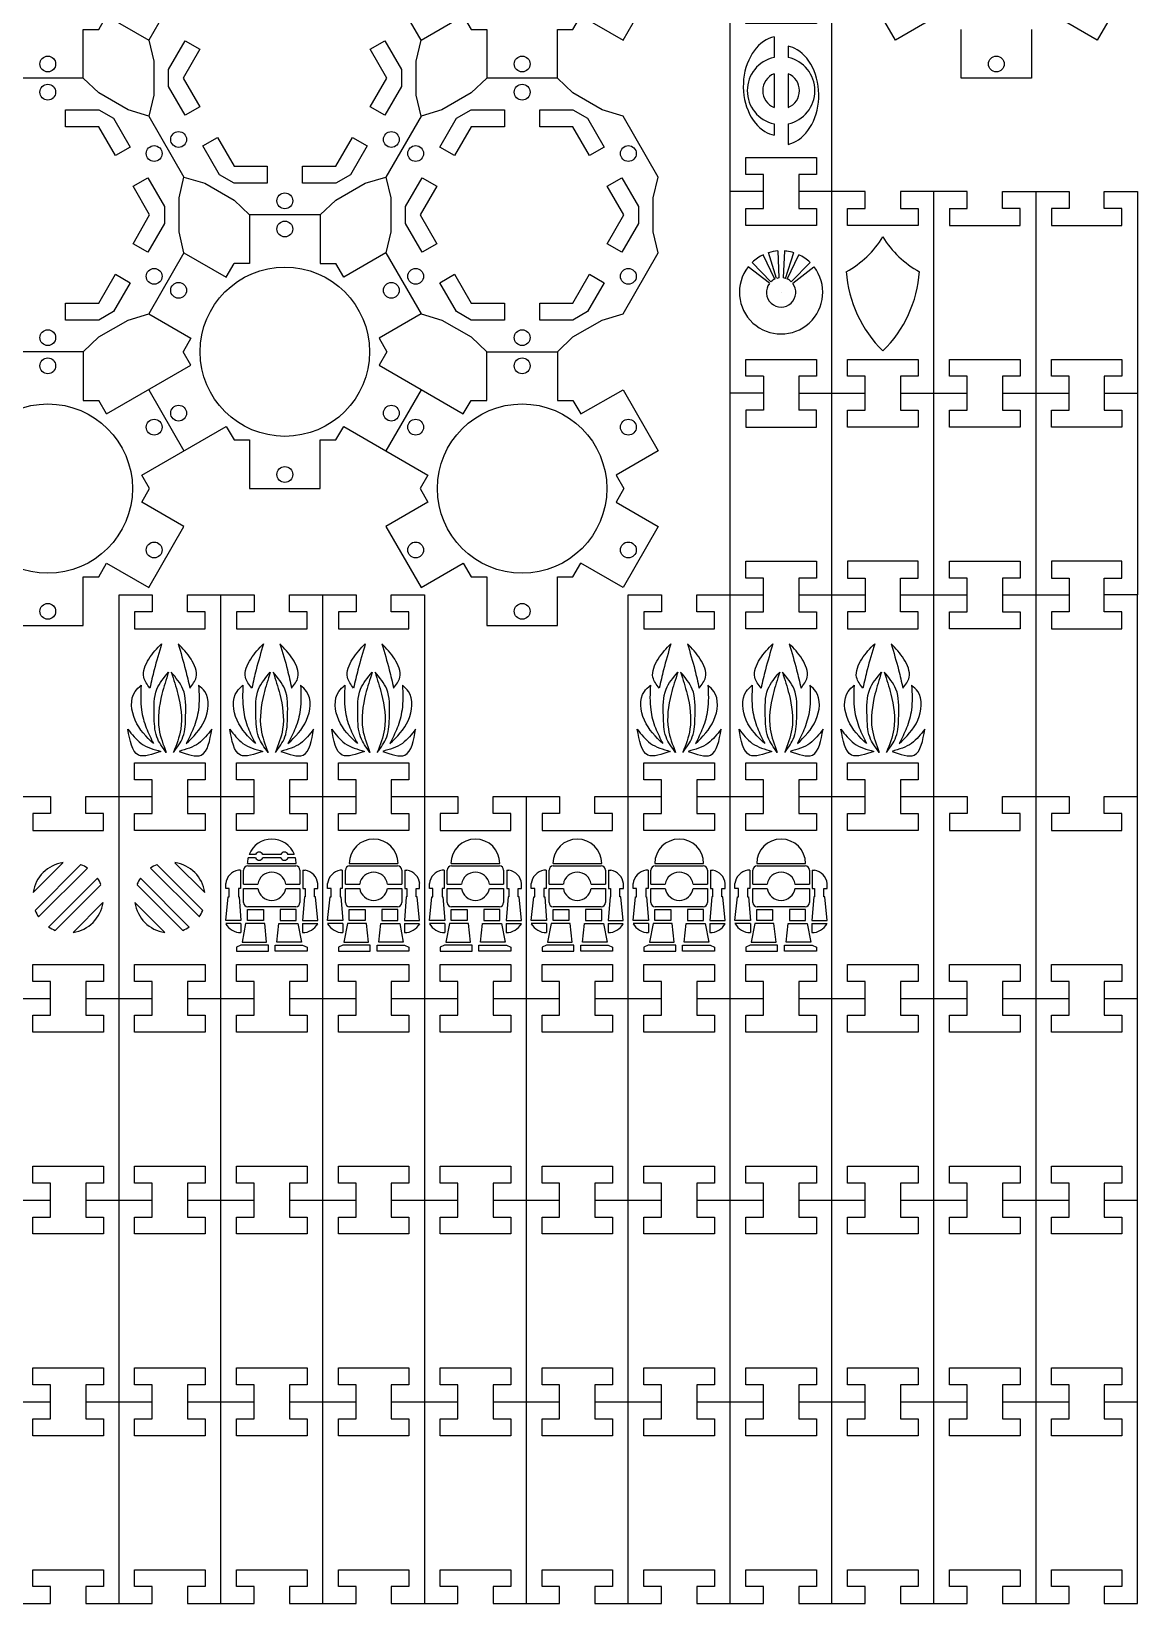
# Model space of a CAD drawing. Header units: inches. Extents: x 0.1 to 23.9, y 0.6 to 24.
# Drawn here: x 16.04 to 23.88, y 0.6 to 11.74 of the extents above; entities that cross this region are included whole.
import ezdxf

# ---------------------------------------------------------------- set-up
doc = ezdxf.new("R2010")
doc.units = ezdxf.units.IN
doc.header["$MEASUREMENT"] = 0

msp = doc.modelspace()

# ---------------------------------------------------------------- linework, layer by layer
for p, q in [((21.306, 11.705), (21.306, 11.559)), ((21.406, 11.64), (21.406, 11.559)), ((21.306, 11.444), (21.306, 11.204)), ((21.406, 11.444), (21.406, 11.204)), ((21.306, 11.089), (21.306, 11.008)), ((21.406, 11.089), (21.406, 10.943)), ((21.311, 9.988), (21.23, 10.161)), ((21.324, 9.993), (21.266, 10.176)), ((21.332, 10.188), (21.341, 9.997)), ((21.379, 10.188), (21.37, 9.997)), ((21.387, 9.993), (21.445, 10.176)), ((21.4, 9.988), (21.481, 10.161)), ((21.273, 9.958), (21.122, 10.075)), ((21.283, 9.969), (21.15, 10.106)), ((21.428, 9.969), (21.561, 10.106)), ((21.438, 9.958), (21.589, 10.075)), ((21.356, 9.894), (21.356, 9.894)), ((21.356, 9.894), (21.356, 9.894)), ((17.632, 5.91), (17.587, 5.91)), ((17.811, 5.91), (17.683, 5.91)), ((17.907, 5.91), (17.862, 5.91)), ((16.268, 5.851), (16.056, 5.639)), ((16.395, 5.837), (16.071, 5.513)), ((16.442, 5.812), (16.095, 5.466)), ((17.234, 5.466), (16.888, 5.812)), ((17.258, 5.513), (16.934, 5.837)), ((17.273, 5.639), (17.061, 5.851)), ((17.526, 5.799), (17.511, 5.799)), ((17.526, 5.799), (17.526, 5.668)), ((17.547, 5.699), (17.547, 5.799)), ((17.575, 5.845), (17.92, 5.845)), ((17.577, 5.829), (17.917, 5.829)), ((17.632, 5.885), (17.579, 5.885)), ((17.811, 5.885), (17.683, 5.885)), ((17.915, 5.885), (17.862, 5.885)), ((17.947, 5.799), (17.947, 5.699)), ((17.968, 5.799), (17.968, 5.668)), ((17.968, 5.799), (17.984, 5.799)), ((18.247, 5.799), (18.232, 5.799)), ((18.247, 5.799), (18.247, 5.668)), ((18.269, 5.699), (18.269, 5.799)), ((18.296, 5.845), (18.641, 5.845)), ((18.299, 5.829), (18.639, 5.829)), ((18.669, 5.799), (18.669, 5.699)), ((18.69, 5.799), (18.69, 5.668)), ((18.69, 5.799), (18.705, 5.799)), ((18.969, 5.799), (18.954, 5.799)), ((18.969, 5.799), (18.969, 5.668)), ((18.99, 5.699), (18.99, 5.799)), ((19.018, 5.845), (19.363, 5.845)), ((19.02, 5.829), (19.36, 5.829)), ((19.39, 5.799), (19.39, 5.699)), ((19.412, 5.799), (19.412, 5.668)), ((19.412, 5.799), (19.427, 5.799)), ((19.691, 5.799), (19.676, 5.799)), ((19.691, 5.799), (19.691, 5.668)), ((19.712, 5.699), (19.712, 5.799)), ((19.74, 5.845), (20.085, 5.845)), ((19.742, 5.829), (20.082, 5.829)), ((20.112, 5.799), (20.112, 5.699)), ((20.133, 5.799), (20.133, 5.668)), ((20.133, 5.799), (20.149, 5.799)), ((20.413, 5.799), (20.397, 5.799)), ((20.413, 5.799), (20.413, 5.668)), ((20.434, 5.699), (20.434, 5.799)), ((20.461, 5.845), (20.806, 5.845)), ((20.464, 5.829), (20.804, 5.829)), ((20.834, 5.799), (20.834, 5.699)), ((20.855, 5.799), (20.855, 5.668)), ((20.855, 5.799), (20.87, 5.799)), ((21.134, 5.799), (21.119, 5.799)), ((21.134, 5.799), (21.134, 5.668)), ((21.156, 5.699), (21.156, 5.799)), ((21.183, 5.845), (21.528, 5.845)), ((21.186, 5.829), (21.526, 5.829)), ((21.556, 5.799), (21.556, 5.699)), ((21.577, 5.799), (21.577, 5.668)), ((21.577, 5.799), (21.592, 5.799)), ((16.512, 5.742), (16.166, 5.395)), ((16.536, 5.695), (16.212, 5.371)), ((17.117, 5.371), (16.793, 5.695)), ((17.163, 5.395), (16.817, 5.742)), ((17.421, 5.668), (17.421, 5.703)), ((17.547, 5.699), (17.648, 5.699)), ((17.846, 5.699), (17.947, 5.699)), ((18.074, 5.668), (18.074, 5.703)), ((18.142, 5.668), (18.142, 5.703)), ((18.269, 5.699), (18.37, 5.699)), ((18.568, 5.699), (18.669, 5.699)), ((18.795, 5.668), (18.795, 5.703)), ((18.864, 5.668), (18.864, 5.703)), ((18.99, 5.699), (19.092, 5.699)), ((19.289, 5.699), (19.39, 5.699)), ((19.517, 5.668), (19.517, 5.703)), ((19.586, 5.668), (19.586, 5.703)), ((19.712, 5.699), (19.813, 5.699)), ((20.011, 5.699), (20.112, 5.699)), ((20.239, 5.668), (20.239, 5.703)), ((20.307, 5.668), (20.307, 5.703)), ((20.434, 5.699), (20.535, 5.699)), ((20.733, 5.699), (20.834, 5.699)), ((20.96, 5.668), (20.96, 5.703)), ((21.029, 5.668), (21.029, 5.703)), ((21.156, 5.699), (21.257, 5.699)), ((21.454, 5.699), (21.556, 5.699)), ((21.682, 5.668), (21.682, 5.703)), ((17.445, 5.669), (17.421, 5.668)), ((17.421, 5.44), (17.438, 5.61)), ((17.438, 5.61), (17.445, 5.61)), ((17.445, 5.61), (17.445, 5.669)), ((17.526, 5.668), (17.511, 5.668)), ((17.511, 5.668), (17.511, 5.61)), ((17.511, 5.61), (17.516, 5.61)), ((17.516, 5.61), (17.529, 5.44)), ((17.547, 5.669), (17.648, 5.669)), ((17.547, 5.569), (17.547, 5.669)), ((17.846, 5.669), (17.947, 5.669)), ((17.947, 5.669), (17.947, 5.569)), ((17.979, 5.61), (17.965, 5.44)), ((17.968, 5.668), (17.983, 5.668)), ((17.983, 5.61), (17.979, 5.61)), ((17.983, 5.668), (17.983, 5.61)), ((18.049, 5.61), (18.049, 5.669)), ((18.049, 5.669), (18.074, 5.668)), ((18.056, 5.61), (18.049, 5.61)), ((18.073, 5.44), (18.056, 5.61)), ((18.167, 5.669), (18.142, 5.668)), ((18.143, 5.44), (18.16, 5.61)), ((18.16, 5.61), (18.167, 5.61)), ((18.167, 5.61), (18.167, 5.669)), ((18.247, 5.668), (18.232, 5.668)), ((18.232, 5.668), (18.232, 5.61)), ((18.232, 5.61), (18.237, 5.61)), ((18.237, 5.61), (18.251, 5.44)), ((18.269, 5.669), (18.37, 5.669)), ((18.269, 5.569), (18.269, 5.669)), ((18.568, 5.669), (18.669, 5.669)), ((18.669, 5.669), (18.669, 5.569)), ((18.7, 5.61), (18.687, 5.44)), ((18.69, 5.668), (18.705, 5.668)), ((18.705, 5.61), (18.7, 5.61)), ((18.705, 5.668), (18.705, 5.61)), ((18.771, 5.61), (18.771, 5.669)), ((18.771, 5.669), (18.795, 5.668)), ((18.778, 5.61), (18.771, 5.61)), ((18.795, 5.44), (18.778, 5.61)), ((18.888, 5.669), (18.864, 5.668)), ((18.864, 5.44), (18.881, 5.61)), ((18.881, 5.61), (18.888, 5.61)), ((18.888, 5.61), (18.888, 5.669)), ((18.969, 5.668), (18.954, 5.668)), ((18.954, 5.668), (18.954, 5.61)), ((18.954, 5.61), (18.959, 5.61)), ((18.959, 5.61), (18.973, 5.44)), ((18.99, 5.669), (19.092, 5.669)), ((18.99, 5.569), (18.99, 5.669)), ((19.289, 5.669), (19.39, 5.669)), ((19.39, 5.669), (19.39, 5.569)), ((19.422, 5.61), (19.408, 5.44)), ((19.412, 5.668), (19.427, 5.668)), ((19.427, 5.61), (19.422, 5.61)), ((19.427, 5.668), (19.427, 5.61)), ((19.493, 5.61), (19.493, 5.669)), ((19.493, 5.669), (19.517, 5.668)), ((19.5, 5.61), (19.493, 5.61)), ((19.516, 5.44), (19.5, 5.61)), ((19.61, 5.669), (19.586, 5.668)), ((19.586, 5.44), (19.603, 5.61)), ((19.603, 5.61), (19.61, 5.61)), ((19.61, 5.61), (19.61, 5.669)), ((19.691, 5.668), (19.676, 5.668)), ((19.676, 5.668), (19.676, 5.61)), ((19.676, 5.61), (19.681, 5.61)), ((19.681, 5.61), (19.694, 5.44)), ((19.712, 5.669), (19.813, 5.669)), ((19.712, 5.569), (19.712, 5.669)), ((20.011, 5.669), (20.112, 5.669)), ((20.112, 5.669), (20.112, 5.569)), ((20.144, 5.61), (20.13, 5.44)), ((20.133, 5.668), (20.148, 5.668)), ((20.148, 5.61), (20.144, 5.61)), ((20.148, 5.668), (20.148, 5.61)), ((20.214, 5.61), (20.214, 5.669)), ((20.214, 5.669), (20.239, 5.668)), ((20.221, 5.61), (20.214, 5.61)), ((20.238, 5.44), (20.221, 5.61)), ((20.332, 5.669), (20.307, 5.668)), ((20.308, 5.44), (20.325, 5.61)), ((20.325, 5.61), (20.332, 5.61)), ((20.332, 5.61), (20.332, 5.669)), ((20.413, 5.668), (20.398, 5.668)), ((20.398, 5.668), (20.398, 5.61)), ((20.398, 5.61), (20.402, 5.61)), ((20.402, 5.61), (20.416, 5.44)), ((20.434, 5.669), (20.535, 5.669)), ((20.434, 5.569), (20.434, 5.669)), ((20.733, 5.669), (20.834, 5.669)), ((20.834, 5.669), (20.834, 5.569)), ((20.865, 5.61), (20.852, 5.44)), ((20.855, 5.668), (20.87, 5.668)), ((20.87, 5.61), (20.865, 5.61)), ((20.87, 5.668), (20.87, 5.61)), ((20.936, 5.61), (20.936, 5.669)), ((20.936, 5.669), (20.96, 5.668)), ((20.943, 5.61), (20.936, 5.61)), ((20.96, 5.44), (20.943, 5.61)), ((21.053, 5.669), (21.029, 5.668)), ((21.029, 5.44), (21.046, 5.61)), ((21.046, 5.61), (21.053, 5.61)), ((21.053, 5.61), (21.053, 5.669)), ((21.134, 5.668), (21.119, 5.668)), ((21.119, 5.668), (21.119, 5.61)), ((21.119, 5.61), (21.124, 5.61)), ((21.124, 5.61), (21.138, 5.44)), ((21.156, 5.669), (21.257, 5.669)), ((21.156, 5.569), (21.156, 5.669)), ((21.454, 5.669), (21.556, 5.669)), ((21.556, 5.669), (21.556, 5.569)), ((21.587, 5.61), (21.573, 5.44)), ((21.577, 5.668), (21.592, 5.668)), ((21.592, 5.61), (21.587, 5.61)), ((21.592, 5.668), (21.592, 5.61)), ((21.658, 5.61), (21.658, 5.669)), ((21.658, 5.669), (21.682, 5.668)), ((21.665, 5.61), (21.658, 5.61)), ((21.682, 5.44), (21.665, 5.61)), ((16.551, 5.569), (16.339, 5.356)), ((16.99, 5.356), (16.778, 5.569)), ((17.917, 5.539), (17.577, 5.539)), ((18.639, 5.539), (18.299, 5.539)), ((19.36, 5.539), (19.02, 5.539)), ((20.082, 5.539), (19.742, 5.539)), ((20.804, 5.539), (20.464, 5.539)), ((21.526, 5.539), (21.186, 5.539)), ((17.529, 5.44), (17.421, 5.44)), ((17.529, 5.419), (17.421, 5.419)), ((17.529, 5.419), (17.529, 5.355)), ((17.562, 5.419), (17.537, 5.288)), ((17.697, 5.419), (17.562, 5.419)), ((17.711, 5.288), (17.697, 5.419)), ((17.783, 5.288), (17.797, 5.419)), ((17.797, 5.419), (17.932, 5.419)), ((17.932, 5.419), (17.958, 5.288)), ((17.965, 5.44), (18.073, 5.44)), ((17.965, 5.419), (18.073, 5.419)), ((17.965, 5.419), (17.965, 5.355)), ((18.251, 5.44), (18.143, 5.44)), ((18.251, 5.419), (18.143, 5.419)), ((18.251, 5.419), (18.251, 5.355)), ((18.284, 5.419), (18.258, 5.288)), ((18.418, 5.419), (18.284, 5.419)), ((18.433, 5.288), (18.418, 5.419)), ((18.505, 5.288), (18.519, 5.419)), ((18.519, 5.419), (18.654, 5.419)), ((18.654, 5.419), (18.679, 5.288)), ((18.687, 5.44), (18.795, 5.44)), ((18.687, 5.419), (18.795, 5.419)), ((18.687, 5.419), (18.687, 5.355)), ((18.973, 5.44), (18.864, 5.44)), ((18.973, 5.419), (18.864, 5.419)), ((18.973, 5.419), (18.973, 5.355)), ((19.006, 5.419), (18.98, 5.288)), ((19.14, 5.419), (19.006, 5.419)), ((19.155, 5.288), (19.14, 5.419)), ((19.226, 5.288), (19.241, 5.419)), ((19.241, 5.419), (19.375, 5.419)), ((19.375, 5.419), (19.401, 5.288)), ((19.408, 5.44), (19.516, 5.44)), ((19.408, 5.419), (19.516, 5.419)), ((19.408, 5.419), (19.408, 5.355)), ((19.694, 5.44), (19.586, 5.44)), ((19.694, 5.419), (19.586, 5.419)), ((19.694, 5.419), (19.694, 5.355)), ((19.727, 5.419), (19.702, 5.288)), ((19.862, 5.419), (19.727, 5.419)), ((19.876, 5.288), (19.862, 5.419)), ((19.948, 5.288), (19.962, 5.419)), ((19.962, 5.419), (20.097, 5.419)), ((20.097, 5.419), (20.123, 5.288)), ((20.13, 5.44), (20.238, 5.44)), ((20.13, 5.419), (20.238, 5.419)), ((20.13, 5.419), (20.13, 5.355)), ((20.416, 5.44), (20.308, 5.44)), ((20.416, 5.419), (20.308, 5.419)), ((20.416, 5.419), (20.416, 5.355)), ((20.449, 5.419), (20.423, 5.288)), ((20.584, 5.419), (20.449, 5.419)), ((20.598, 5.288), (20.584, 5.419)), ((20.67, 5.288), (20.684, 5.419)), ((20.684, 5.419), (20.819, 5.419)), ((20.819, 5.419), (20.844, 5.288)), ((20.852, 5.44), (20.96, 5.44)), ((20.852, 5.419), (20.96, 5.419)), ((20.852, 5.419), (20.852, 5.355)), ((21.138, 5.44), (21.029, 5.44)), ((21.138, 5.419), (21.029, 5.419)), ((21.138, 5.419), (21.138, 5.355)), ((21.171, 5.419), (21.145, 5.288)), ((21.305, 5.419), (21.171, 5.419)), ((21.32, 5.288), (21.305, 5.419)), ((21.391, 5.288), (21.406, 5.419)), ((21.406, 5.419), (21.54, 5.419)), ((21.54, 5.419), (21.566, 5.288)), ((21.573, 5.44), (21.682, 5.44)), ((21.573, 5.419), (21.682, 5.419)), ((21.573, 5.419), (21.573, 5.355)), ((17.528, 5.267), (17.497, 5.253)), ((17.497, 5.253), (17.497, 5.223)), ((17.723, 5.267), (17.528, 5.267)), ((17.537, 5.288), (17.711, 5.288)), ((17.723, 5.223), (17.723, 5.267)), ((17.772, 5.223), (17.772, 5.267)), ((17.772, 5.267), (17.966, 5.267)), ((17.958, 5.288), (17.783, 5.288)), ((17.966, 5.267), (17.997, 5.253)), ((17.997, 5.253), (17.997, 5.223)), ((18.25, 5.267), (18.219, 5.253)), ((18.219, 5.253), (18.219, 5.223)), ((18.444, 5.267), (18.25, 5.267)), ((18.258, 5.288), (18.433, 5.288)), ((18.444, 5.223), (18.444, 5.267)), ((18.493, 5.223), (18.493, 5.267)), ((18.493, 5.267), (18.688, 5.267)), ((18.679, 5.288), (18.505, 5.288)), ((18.688, 5.267), (18.719, 5.253)), ((18.719, 5.253), (18.719, 5.223)), ((18.971, 5.267), (18.94, 5.253)), ((18.94, 5.253), (18.94, 5.223)), ((19.166, 5.267), (18.971, 5.267)), ((18.98, 5.288), (19.155, 5.288)), ((19.166, 5.223), (19.166, 5.267)), ((19.215, 5.223), (19.215, 5.267)), ((19.215, 5.267), (19.41, 5.267)), ((19.401, 5.288), (19.226, 5.288)), ((19.41, 5.267), (19.44, 5.253)), ((19.44, 5.253), (19.44, 5.223)), ((19.693, 5.267), (19.662, 5.253)), ((19.662, 5.253), (19.662, 5.223)), ((19.888, 5.267), (19.693, 5.267)), ((19.702, 5.288), (19.876, 5.288)), ((19.888, 5.223), (19.888, 5.267)), ((19.937, 5.223), (19.937, 5.267)), ((19.937, 5.267), (20.131, 5.267)), ((20.123, 5.288), (19.948, 5.288)), ((20.131, 5.267), (20.162, 5.253)), ((20.162, 5.253), (20.162, 5.223)), ((20.415, 5.267), (20.384, 5.253)), ((20.384, 5.253), (20.384, 5.223)), ((20.609, 5.267), (20.415, 5.267)), ((20.423, 5.288), (20.598, 5.288)), ((20.609, 5.223), (20.609, 5.267)), ((20.658, 5.223), (20.658, 5.267)), ((20.658, 5.267), (20.853, 5.267)), ((20.844, 5.288), (20.67, 5.288)), ((20.853, 5.267), (20.884, 5.253)), ((20.884, 5.253), (20.884, 5.223)), ((21.136, 5.267), (21.106, 5.253)), ((21.106, 5.253), (21.106, 5.223)), ((21.331, 5.267), (21.136, 5.267)), ((21.145, 5.288), (21.32, 5.288)), ((21.331, 5.223), (21.331, 5.267)), ((21.38, 5.223), (21.38, 5.267)), ((21.38, 5.267), (21.575, 5.267)), ((21.566, 5.288), (21.391, 5.288)), ((21.575, 5.267), (21.606, 5.253)), ((21.606, 5.253), (21.606, 5.223)), ((17.497, 5.223), (17.723, 5.223)), ((17.997, 5.223), (17.772, 5.223)), ((18.219, 5.223), (18.444, 5.223)), ((18.719, 5.223), (18.493, 5.223)), ((18.94, 5.223), (19.166, 5.223)), ((19.44, 5.223), (19.215, 5.223)), ((19.662, 5.223), (19.888, 5.223)), ((20.162, 5.223), (19.937, 5.223)), ((20.384, 5.223), (20.609, 5.223)), ((20.884, 5.223), (20.658, 5.223)), ((21.106, 5.223), (21.331, 5.223)), ((21.606, 5.223), (21.38, 5.223))]:
    msp.add_line(p, q)
at = {"color": 7}
for p, q in [((16.41, 11.413), (15.91, 11.413)), ((16.521, 11.308), (16.41, 11.413)), ((16.729, 11.188), (16.521, 11.308)), ((16.875, 11.144), (16.729, 11.188)), ((21.231, 10.609), (20.995, 10.609)), ((22.438, 0.599), (22.438, 10.609)), ((17.59, 10.443), (17.59, 10.098)), ((18.09, 10.443), (17.59, 10.443)), ((18.09, 10.443), (18.09, 10.098)), ((17.125, 10.174), (16.875, 9.741)), ((17.125, 10.174), (17.424, 10.002)), ((18.555, 10.174), (18.257, 10.002)), ((17.424, 10.002), (17.48, 10.098)), ((17.59, 10.098), (17.48, 10.098)), ((18.09, 10.098), (18.201, 10.098)), ((18.257, 10.002), (18.201, 10.098)), ((16.875, 9.741), (17.174, 9.569)), ((17.174, 9.569), (17.119, 9.473)), ((16.41, 9.473), (15.91, 9.473)), ((16.41, 9.473), (16.41, 9.128)), ((16.577, 9.032), (17.174, 9.377)), ((17.174, 9.377), (17.119, 9.473)), ((16.875, 9.204), (17.125, 8.771)), ((18.805, 9.204), (18.555, 8.771)), ((20.995, 0.599), (20.995, 9.179)), ((21.481, 9.179), (21.952, 9.179)), ((22.202, 9.179), (22.674, 9.179)), ((22.924, 9.179), (23.396, 9.179)), ((23.646, 9.179), (23.881, 9.179)), ((16.41, 9.128), (16.521, 9.128)), ((16.577, 9.032), (16.521, 9.128)), ((17.386, 0.599), (17.386, 7.749)), ((18.108, 0.599), (18.108, 7.749)), ((21.481, 7.749), (21.952, 7.749)), ((22.202, 7.749), (22.674, 7.749)), ((22.924, 7.749), (23.396, 7.749)), ((17.15, 6.319), (17.622, 6.319)), ((17.872, 6.319), (18.344, 6.319)), ((19.551, 0.599), (19.551, 6.319)), ((20.759, 6.319), (21.231, 6.319)), ((21.481, 6.319), (21.952, 6.319)), ((15.707, 4.889), (16.179, 4.889)), ((16.429, 4.889), (16.9, 4.889)), ((17.15, 4.889), (17.622, 4.889)), ((17.872, 4.889), (18.344, 4.889)), ((18.594, 4.889), (19.065, 4.889)), ((19.315, 4.889), (19.787, 4.889)), ((20.037, 4.889), (20.509, 4.889)), ((20.759, 4.889), (21.231, 4.889)), ((21.481, 4.889), (21.952, 4.889)), ((22.202, 4.889), (22.674, 4.889)), ((22.924, 4.889), (23.396, 4.889)), ((23.646, 4.889), (23.881, 4.889)), ((15.707, 3.459), (16.179, 3.459)), ((16.429, 3.459), (16.9, 3.459)), ((17.15, 3.459), (17.622, 3.459)), ((17.872, 3.459), (18.344, 3.459)), ((18.594, 3.459), (19.065, 3.459)), ((19.315, 3.459), (19.787, 3.459)), ((20.037, 3.459), (20.509, 3.459)), ((20.759, 3.459), (21.231, 3.459)), ((21.481, 3.459), (21.952, 3.459)), ((22.202, 3.459), (22.674, 3.459)), ((22.924, 3.459), (23.396, 3.459)), ((23.646, 3.459), (23.881, 3.459)), ((15.707, 2.029), (16.179, 2.029)), ((16.429, 2.029), (16.9, 2.029)), ((17.15, 2.029), (17.622, 2.029)), ((17.872, 2.029), (18.344, 2.029)), ((18.594, 2.029), (19.065, 2.029)), ((19.315, 2.029), (19.787, 2.029)), ((20.037, 2.029), (20.509, 2.029)), ((20.759, 2.029), (21.231, 2.029)), ((21.481, 2.029), (21.952, 2.029)), ((22.202, 2.029), (22.674, 2.029)), ((22.924, 2.029), (23.396, 2.029)), ((23.646, 2.029), (23.881, 2.029))]:
    msp.add_line(p, q, dxfattribs=at)
for points in [[(19.771, 11.413), (19.771, 11.758), (19.881, 11.758), (19.937, 11.854), (20.236, 11.681), (20.486, 12.114), (20.187, 12.287), (20.242, 12.383), (20.187, 12.479), (20.784, 12.824), (20.84, 12.728), (20.951, 12.728)], [(18.805, 11.144), (18.77, 11.293), (18.77, 11.533), (18.805, 11.681), (18.555, 12.114), (18.409, 12.158), (18.201, 12.278), (18.09, 12.383), (17.59, 12.383), (17.48, 12.278), (17.272, 12.158), (17.125, 12.114), (16.875, 11.681), (16.911, 11.533), (16.911, 11.293), (16.875, 11.144), (17.125, 10.711)], [(21.231, 9.179), (20.995, 9.179), (20.995, 12.039), (21.231, 12.039), (21.231, 11.919), (21.106, 11.919)], [(21.716, 0.599), (21.716, 10.609), (21.716, 12.039), (21.481, 12.039), (21.481, 11.919), (21.606, 11.919), (21.606, 11.799), (21.106, 11.799), (21.106, 11.919)], [(22.464, 11.854), (22.166, 11.681), (21.916, 12.114)], [(23.846, 12.114), (23.596, 11.681), (23.297, 11.854)], [(16.41, 11.413), (16.41, 11.758), (16.521, 11.758), (16.577, 11.854), (16.875, 11.681)], [(18.805, 11.681), (19.104, 11.854), (19.16, 11.758), (19.271, 11.758), (19.271, 11.413)], [(23.131, 11.758), (23.131, 11.413), (22.631, 11.413), (22.631, 11.758)], [(19.771, 9.473), (19.881, 9.578), (20.089, 9.698), (20.236, 9.741), (20.486, 10.174), (20.45, 10.323), (20.45, 10.563), (20.486, 10.711), (20.236, 11.144), (20.089, 11.188), (19.881, 11.308), (19.771, 11.413), (19.271, 11.413), (19.16, 11.308), (18.952, 11.188), (18.805, 11.144), (18.555, 10.711), (18.591, 10.563), (18.591, 10.323), (18.555, 10.174), (18.805, 9.741), (18.952, 9.698)], [(17.125, 10.174), (17.09, 10.323), (17.09, 10.563), (17.125, 10.711), (17.272, 10.668), (17.48, 10.548), (17.59, 10.443)], [(18.09, 10.443), (18.201, 10.548), (18.409, 10.668), (18.555, 10.711)], [(21.827, 10.369), (21.827, 10.489), (21.952, 10.489), (21.952, 10.609), (21.481, 10.609)], [(22.549, 10.489), (22.674, 10.489), (22.674, 10.609), (22.202, 10.609), (22.202, 10.489), (22.327, 10.489), (22.327, 10.369), (21.827, 10.369)], [(22.549, 10.489), (22.549, 10.369), (23.049, 10.369), (23.049, 10.489), (22.924, 10.489), (22.924, 10.609), (23.396, 10.609), (23.396, 10.489), (23.271, 10.489), (23.271, 10.369), (23.771, 10.369), (23.771, 10.489), (23.646, 10.489), (23.646, 10.609), (23.881, 10.609), (23.881, 7.749), (23.646, 7.749)], [(23.16, 10.609), (23.16, 7.749), (23.16, 0.599)], [(16.41, 9.473), (16.521, 9.578), (16.729, 9.698), (16.875, 9.741)], [(18.805, 9.741), (18.507, 9.569), (18.562, 9.473), (18.507, 9.377), (19.104, 9.032), (19.16, 9.128), (19.271, 9.128), (19.271, 9.473), (19.771, 9.473), (19.771, 9.128), (19.881, 9.128), (19.937, 9.032), (20.236, 9.204), (20.486, 8.771), (20.187, 8.599), (20.242, 8.503), (20.187, 8.407), (20.486, 8.234), (20.236, 7.801), (19.937, 7.974)], [(18.952, 9.698), (19.16, 9.578), (19.271, 9.473)], [(21.231, 9.299), (21.106, 9.299), (21.106, 9.419), (21.606, 9.419), (21.606, 9.299), (21.481, 9.299), (21.481, 9.059)], [(22.674, 9.299), (22.549, 9.299), (22.549, 9.419), (23.049, 9.419), (23.049, 9.299), (22.924, 9.299), (22.924, 9.059), (23.049, 9.059), (23.049, 8.939), (22.549, 8.939)], [(23.271, 8.939), (23.271, 9.059), (23.396, 9.059), (23.396, 9.299), (23.271, 9.299), (23.271, 9.419), (23.771, 9.419)], [(23.771, 9.419), (23.771, 9.299), (23.646, 9.299), (23.646, 9.059), (23.771, 9.059), (23.771, 8.939), (23.271, 8.939)], [(21.231, 9.299), (21.231, 9.059), (21.106, 9.059), (21.106, 8.939), (21.606, 8.939), (21.606, 9.059), (21.481, 9.059)], [(22.549, 8.939), (22.549, 9.059), (22.674, 9.059), (22.674, 9.299)], [(14.897, 8.944), (15.494, 8.599), (15.439, 8.503), (15.494, 8.407), (15.195, 8.234), (15.445, 7.801), (15.744, 7.974), (15.799, 7.878), (15.91, 7.878), (15.91, 7.533), (16.41, 7.533), (16.41, 7.878), (16.521, 7.878), (16.577, 7.974), (16.875, 7.801), (17.125, 8.234), (16.827, 8.407), (16.882, 8.503), (16.827, 8.599)], [(16.827, 8.599), (17.424, 8.944), (17.48, 8.848), (17.59, 8.848), (17.59, 8.503), (18.09, 8.503), (18.09, 8.848), (18.201, 8.848), (18.257, 8.944), (18.854, 8.599), (18.799, 8.503), (18.854, 8.407), (18.555, 8.234), (18.805, 7.801), (19.104, 7.974), (19.16, 7.878), (19.271, 7.878), (19.271, 7.533), (19.771, 7.533), (19.771, 7.878), (19.881, 7.878), (19.937, 7.974)], [(16.665, 0.599), (16.665, 7.749), (16.9, 7.749), (16.9, 7.629), (16.775, 7.629), (16.775, 7.509), (17.275, 7.509), (17.275, 7.629), (17.15, 7.629), (17.15, 7.749), (17.622, 7.749), (17.622, 7.629), (17.497, 7.629)], [(17.497, 7.629), (17.497, 7.509), (17.997, 7.509), (17.997, 7.629), (17.872, 7.629), (17.872, 7.749), (18.344, 7.749), (18.344, 7.629), (18.219, 7.629), (18.219, 7.509), (18.719, 7.509), (18.719, 7.629), (18.594, 7.629), (18.594, 7.749), (18.83, 7.749), (18.83, 0.599)], [(20.273, 0.599), (20.273, 7.749), (20.509, 7.749), (20.509, 7.629)], [(20.509, 7.629), (20.384, 7.629), (20.384, 7.509), (20.884, 7.509), (20.884, 7.629), (20.759, 7.629), (20.759, 7.749), (21.231, 7.749)], [(23.396, 0.719), (23.271, 0.719), (23.271, 0.839), (23.771, 0.839), (23.771, 0.719), (23.646, 0.719), (23.646, 0.599), (23.881, 0.599), (23.881, 7.749)], [(14.985, 6.319), (15.457, 6.319), (15.457, 6.199), (15.332, 6.199), (15.332, 6.079), (15.832, 6.079), (15.832, 6.199), (15.707, 6.199), (15.707, 6.319), (16.179, 6.319), (16.179, 6.199), (16.054, 6.199)], [(16.054, 6.199), (16.054, 6.079), (16.554, 6.079), (16.554, 6.199), (16.429, 6.199), (16.429, 6.319), (16.9, 6.319)], [(18.594, 6.319), (19.065, 6.319), (19.065, 6.199), (18.94, 6.199), (18.94, 6.079), (19.44, 6.079), (19.44, 6.199), (19.315, 6.199), (19.315, 6.319), (19.787, 6.319), (19.787, 6.199), (19.662, 6.199)], [(19.662, 6.199), (19.662, 6.079), (20.162, 6.079), (20.162, 6.199), (20.037, 6.199), (20.037, 6.319), (20.509, 6.319)], [(22.202, 6.319), (22.674, 6.319), (22.674, 6.199), (22.549, 6.199), (22.549, 6.079), (23.049, 6.079), (23.049, 6.199), (22.924, 6.199), (22.924, 6.319), (23.396, 6.319), (23.396, 6.199), (23.271, 6.199)], [(23.271, 6.199), (23.271, 6.079), (23.771, 6.079), (23.771, 6.199), (23.646, 6.199), (23.646, 6.319), (23.881, 6.319)], [(15.707, 0.599), (16.179, 0.599), (16.179, 0.719), (16.054, 0.719), (16.054, 0.839), (16.554, 0.839), (16.554, 0.719), (16.429, 0.719), (16.429, 0.599)], [(16.429, 0.599), (16.9, 0.599), (16.9, 0.719), (16.775, 0.719), (16.775, 0.839), (17.275, 0.839), (17.275, 0.719), (17.15, 0.719), (17.15, 0.599)], [(17.15, 0.599), (17.622, 0.599), (17.622, 0.719), (17.497, 0.719), (17.497, 0.839), (17.997, 0.839), (17.997, 0.719), (17.872, 0.719), (17.872, 0.599)], [(17.872, 0.599), (18.344, 0.599), (18.344, 0.719), (18.219, 0.719), (18.219, 0.839), (18.719, 0.839), (18.719, 0.719), (18.594, 0.719), (18.594, 0.599)], [(18.594, 0.599), (19.065, 0.599), (19.065, 0.719), (18.94, 0.719), (18.94, 0.839), (19.44, 0.839), (19.44, 0.719), (19.315, 0.719), (19.315, 0.599)], [(19.315, 0.599), (19.787, 0.599), (19.787, 0.719), (19.662, 0.719), (19.662, 0.839), (20.162, 0.839), (20.162, 0.719), (20.037, 0.719), (20.037, 0.599)], [(20.037, 0.599), (20.509, 0.599), (20.509, 0.719), (20.384, 0.719), (20.384, 0.839), (20.884, 0.839), (20.884, 0.719), (20.759, 0.719), (20.759, 0.599)], [(20.759, 0.599), (21.231, 0.599), (21.231, 0.719), (21.106, 0.719), (21.106, 0.839), (21.606, 0.839), (21.606, 0.719), (21.481, 0.719), (21.481, 0.599), (21.952, 0.599), (21.952, 0.719), (21.827, 0.719), (21.827, 0.839), (22.327, 0.839), (22.327, 0.719), (22.202, 0.719), (22.202, 0.599), (22.674, 0.599), (22.674, 0.719)], [(22.674, 0.719), (22.549, 0.719), (22.549, 0.839), (23.049, 0.839), (23.049, 0.719), (22.924, 0.719), (22.924, 0.599), (23.396, 0.599), (23.396, 0.719)]]:
    msp.add_lwpolyline(points, dxfattribs=at)
for points in [[(17.015, 11.353), (17.015, 11.473), (17.133, 11.677), (17.237, 11.617), (17.119, 11.413), (17.237, 11.209), (17.133, 11.149)], [(18.666, 11.473), (18.666, 11.353), (18.548, 11.149), (18.444, 11.209), (18.562, 11.413), (18.444, 11.617), (18.548, 11.677)], [(16.521, 11.188), (16.625, 11.128), (16.743, 10.924), (16.639, 10.864), (16.521, 11.068), (16.285, 11.068), (16.285, 11.188)], [(19.056, 11.128), (19.16, 11.188), (19.396, 11.188), (19.396, 11.068), (19.16, 11.068), (19.042, 10.864), (18.938, 10.924)], [(19.881, 11.188), (19.985, 11.128), (20.103, 10.924), (19.999, 10.864), (19.881, 11.068), (19.646, 11.068), (19.646, 11.188)], [(17.48, 10.788), (17.715, 10.788), (17.715, 10.668), (17.48, 10.668), (17.376, 10.728), (17.258, 10.932), (17.362, 10.992)], [(18.305, 10.728), (18.201, 10.668), (17.965, 10.668), (17.965, 10.788), (18.201, 10.788), (18.319, 10.992), (18.423, 10.932)], [(21.231, 10.729), (21.106, 10.729), (21.106, 10.849), (21.606, 10.849), (21.606, 10.729), (21.481, 10.729), (21.481, 10.489), (21.606, 10.489), (21.606, 10.369), (21.106, 10.369), (21.106, 10.489), (21.231, 10.489)], [(16.986, 10.503), (16.986, 10.383), (16.868, 10.179), (16.764, 10.239), (16.882, 10.443), (16.764, 10.647), (16.868, 10.707)], [(18.695, 10.383), (18.695, 10.503), (18.813, 10.707), (18.917, 10.647), (18.799, 10.443), (18.917, 10.239), (18.813, 10.179)], [(20.346, 10.503), (20.346, 10.383), (20.228, 10.179), (20.124, 10.239), (20.242, 10.443), (20.124, 10.647), (20.228, 10.707)], [(16.625, 9.758), (16.521, 9.698), (16.285, 9.698), (16.285, 9.818), (16.521, 9.818), (16.639, 10.022), (16.743, 9.962)], [(19.16, 9.818), (19.396, 9.818), (19.396, 9.698), (19.16, 9.698), (19.056, 9.758), (18.938, 9.962), (19.042, 10.022)], [(19.985, 9.758), (19.881, 9.698), (19.646, 9.698), (19.646, 9.818), (19.881, 9.818), (19.999, 10.022), (20.103, 9.962)], [(21.952, 9.299), (21.827, 9.299), (21.827, 9.419), (22.327, 9.419), (22.327, 9.299), (22.202, 9.299), (22.202, 9.059), (22.327, 9.059), (22.327, 8.939), (21.827, 8.939), (21.827, 9.059), (21.952, 9.059)], [(21.606, 7.509), (21.106, 7.509), (21.106, 7.629), (21.231, 7.629), (21.231, 7.869), (21.106, 7.869), (21.106, 7.989), (21.606, 7.989), (21.606, 7.869), (21.481, 7.869), (21.481, 7.629), (21.606, 7.629)], [(22.327, 7.629), (22.202, 7.629), (22.202, 7.869), (22.327, 7.869), (22.327, 7.989), (21.827, 7.989), (21.827, 7.869), (21.952, 7.869), (21.952, 7.629), (21.827, 7.629), (21.827, 7.509), (22.327, 7.509)], [(22.674, 7.869), (22.549, 7.869), (22.549, 7.989), (23.049, 7.989), (23.049, 7.869), (22.924, 7.869), (22.924, 7.629), (23.049, 7.629), (23.049, 7.509), (22.549, 7.509), (22.549, 7.629), (22.674, 7.629)], [(23.271, 7.509), (23.771, 7.509), (23.771, 7.629), (23.646, 7.629), (23.646, 7.869), (23.771, 7.869), (23.771, 7.989), (23.271, 7.989), (23.271, 7.869), (23.396, 7.869), (23.396, 7.629), (23.271, 7.629)], [(16.9, 6.439), (16.775, 6.439), (16.775, 6.559), (17.275, 6.559), (17.275, 6.439), (17.15, 6.439), (17.15, 6.199), (17.275, 6.199), (17.275, 6.079), (16.775, 6.079), (16.775, 6.199), (16.9, 6.199)], [(17.622, 6.439), (17.497, 6.439), (17.497, 6.559), (17.997, 6.559), (17.997, 6.439), (17.872, 6.439), (17.872, 6.199), (17.997, 6.199), (17.997, 6.079), (17.497, 6.079), (17.497, 6.199), (17.622, 6.199)], [(18.344, 6.439), (18.219, 6.439), (18.219, 6.559), (18.719, 6.559), (18.719, 6.439), (18.594, 6.439), (18.594, 6.199), (18.719, 6.199), (18.719, 6.079), (18.219, 6.079), (18.219, 6.199), (18.344, 6.199)], [(20.509, 6.439), (20.384, 6.439), (20.384, 6.559), (20.884, 6.559), (20.884, 6.439), (20.759, 6.439), (20.759, 6.199), (20.884, 6.199), (20.884, 6.079), (20.384, 6.079), (20.384, 6.199), (20.509, 6.199)], [(21.231, 6.439), (21.106, 6.439), (21.106, 6.559), (21.606, 6.559), (21.606, 6.439), (21.481, 6.439), (21.481, 6.199), (21.606, 6.199), (21.606, 6.079), (21.106, 6.079), (21.106, 6.199), (21.231, 6.199)], [(21.952, 6.439), (21.827, 6.439), (21.827, 6.559), (22.327, 6.559), (22.327, 6.439), (22.202, 6.439), (22.202, 6.199), (22.327, 6.199), (22.327, 6.079), (21.827, 6.079), (21.827, 6.199), (21.952, 6.199)], [(16.179, 5.009), (16.054, 5.009), (16.054, 5.129), (16.554, 5.129), (16.554, 5.009), (16.429, 5.009), (16.429, 4.769), (16.554, 4.769), (16.554, 4.649), (16.054, 4.649), (16.054, 4.769), (16.179, 4.769)], [(16.9, 5.009), (16.775, 5.009), (16.775, 5.129), (17.275, 5.129), (17.275, 5.009), (17.15, 5.009), (17.15, 4.769), (17.275, 4.769), (17.275, 4.649), (16.775, 4.649), (16.775, 4.769), (16.9, 4.769)], [(17.622, 5.009), (17.497, 5.009), (17.497, 5.129), (17.997, 5.129), (17.997, 5.009), (17.872, 5.009), (17.872, 4.769), (17.997, 4.769), (17.997, 4.649), (17.497, 4.649), (17.497, 4.769), (17.622, 4.769)], [(18.344, 5.009), (18.219, 5.009), (18.219, 5.129), (18.719, 5.129), (18.719, 5.009), (18.594, 5.009), (18.594, 4.769), (18.719, 4.769), (18.719, 4.649), (18.219, 4.649), (18.219, 4.769), (18.344, 4.769)], [(19.065, 5.009), (18.94, 5.009), (18.94, 5.129), (19.44, 5.129), (19.44, 5.009), (19.315, 5.009), (19.315, 4.769), (19.44, 4.769), (19.44, 4.649), (18.94, 4.649), (18.94, 4.769), (19.065, 4.769)], [(19.787, 5.009), (19.662, 5.009), (19.662, 5.129), (20.162, 5.129), (20.162, 5.009), (20.037, 5.009), (20.037, 4.769), (20.162, 4.769), (20.162, 4.649), (19.662, 4.649), (19.662, 4.769), (19.787, 4.769)], [(20.509, 5.009), (20.384, 5.009), (20.384, 5.129), (20.884, 5.129), (20.884, 5.009), (20.759, 5.009), (20.759, 4.769), (20.884, 4.769), (20.884, 4.649), (20.384, 4.649), (20.384, 4.769), (20.509, 4.769)], [(21.231, 5.009), (21.106, 5.009), (21.106, 5.129), (21.606, 5.129), (21.606, 5.009), (21.481, 5.009), (21.481, 4.769), (21.606, 4.769), (21.606, 4.649), (21.106, 4.649), (21.106, 4.769), (21.231, 4.769)], [(21.952, 5.009), (21.827, 5.009), (21.827, 5.129), (22.327, 5.129), (22.327, 5.009), (22.202, 5.009), (22.202, 4.769), (22.327, 4.769), (22.327, 4.649), (21.827, 4.649), (21.827, 4.769), (21.952, 4.769)], [(22.674, 5.009), (22.549, 5.009), (22.549, 5.129), (23.049, 5.129), (23.049, 5.009), (22.924, 5.009), (22.924, 4.769), (23.049, 4.769), (23.049, 4.649), (22.549, 4.649), (22.549, 4.769), (22.674, 4.769)], [(23.396, 5.009), (23.271, 5.009), (23.271, 5.129), (23.771, 5.129), (23.771, 5.009), (23.646, 5.009), (23.646, 4.769), (23.771, 4.769), (23.771, 4.649), (23.271, 4.649), (23.271, 4.769), (23.396, 4.769)], [(16.179, 3.579), (16.054, 3.579), (16.054, 3.699), (16.554, 3.699), (16.554, 3.579), (16.429, 3.579), (16.429, 3.339), (16.554, 3.339), (16.554, 3.219), (16.054, 3.219), (16.054, 3.339), (16.179, 3.339)], [(16.9, 3.579), (16.775, 3.579), (16.775, 3.699), (17.275, 3.699), (17.275, 3.579), (17.15, 3.579), (17.15, 3.339), (17.275, 3.339), (17.275, 3.219), (16.775, 3.219), (16.775, 3.339), (16.9, 3.339)], [(17.622, 3.579), (17.497, 3.579), (17.497, 3.699), (17.997, 3.699), (17.997, 3.579), (17.872, 3.579), (17.872, 3.339), (17.997, 3.339), (17.997, 3.219), (17.497, 3.219), (17.497, 3.339), (17.622, 3.339)], [(18.344, 3.579), (18.219, 3.579), (18.219, 3.699), (18.719, 3.699), (18.719, 3.579), (18.594, 3.579), (18.594, 3.339), (18.719, 3.339), (18.719, 3.219), (18.219, 3.219), (18.219, 3.339), (18.344, 3.339)], [(19.065, 3.579), (18.94, 3.579), (18.94, 3.699), (19.44, 3.699), (19.44, 3.579), (19.315, 3.579), (19.315, 3.339), (19.44, 3.339), (19.44, 3.219), (18.94, 3.219), (18.94, 3.339), (19.065, 3.339)], [(19.787, 3.579), (19.662, 3.579), (19.662, 3.699), (20.162, 3.699), (20.162, 3.579), (20.037, 3.579), (20.037, 3.339), (20.162, 3.339), (20.162, 3.219), (19.662, 3.219), (19.662, 3.339), (19.787, 3.339)], [(20.509, 3.579), (20.384, 3.579), (20.384, 3.699), (20.884, 3.699), (20.884, 3.579), (20.759, 3.579), (20.759, 3.339), (20.884, 3.339), (20.884, 3.219), (20.384, 3.219), (20.384, 3.339), (20.509, 3.339)], [(21.231, 3.579), (21.106, 3.579), (21.106, 3.699), (21.606, 3.699), (21.606, 3.579), (21.481, 3.579), (21.481, 3.339), (21.606, 3.339), (21.606, 3.219), (21.106, 3.219), (21.106, 3.339), (21.231, 3.339)], [(21.952, 3.579), (21.827, 3.579), (21.827, 3.699), (22.327, 3.699), (22.327, 3.579), (22.202, 3.579), (22.202, 3.339), (22.327, 3.339), (22.327, 3.219), (21.827, 3.219), (21.827, 3.339), (21.952, 3.339)], [(22.674, 3.579), (22.549, 3.579), (22.549, 3.699), (23.049, 3.699), (23.049, 3.579), (22.924, 3.579), (22.924, 3.339), (23.049, 3.339), (23.049, 3.219), (22.549, 3.219), (22.549, 3.339), (22.674, 3.339)], [(23.396, 3.579), (23.271, 3.579), (23.271, 3.699), (23.771, 3.699), (23.771, 3.579), (23.646, 3.579), (23.646, 3.339), (23.771, 3.339), (23.771, 3.219), (23.271, 3.219), (23.271, 3.339), (23.396, 3.339)], [(16.179, 2.149), (16.054, 2.149), (16.054, 2.269), (16.554, 2.269), (16.554, 2.149), (16.429, 2.149), (16.429, 1.909), (16.554, 1.909), (16.554, 1.789), (16.054, 1.789), (16.054, 1.909), (16.179, 1.909)], [(16.9, 2.149), (16.775, 2.149), (16.775, 2.269), (17.275, 2.269), (17.275, 2.149), (17.15, 2.149), (17.15, 1.909), (17.275, 1.909), (17.275, 1.789), (16.775, 1.789), (16.775, 1.909), (16.9, 1.909)], [(17.622, 2.149), (17.497, 2.149), (17.497, 2.269), (17.997, 2.269), (17.997, 2.149), (17.872, 2.149), (17.872, 1.909), (17.997, 1.909), (17.997, 1.789), (17.497, 1.789), (17.497, 1.909), (17.622, 1.909)], [(18.344, 2.149), (18.219, 2.149), (18.219, 2.269), (18.719, 2.269), (18.719, 2.149), (18.594, 2.149), (18.594, 1.909), (18.719, 1.909), (18.719, 1.789), (18.219, 1.789), (18.219, 1.909), (18.344, 1.909)], [(19.065, 2.149), (18.94, 2.149), (18.94, 2.269), (19.44, 2.269), (19.44, 2.149), (19.315, 2.149), (19.315, 1.909), (19.44, 1.909), (19.44, 1.789), (18.94, 1.789), (18.94, 1.909), (19.065, 1.909)], [(19.787, 2.149), (19.662, 2.149), (19.662, 2.269), (20.162, 2.269), (20.162, 2.149), (20.037, 2.149), (20.037, 1.909), (20.162, 1.909), (20.162, 1.789), (19.662, 1.789), (19.662, 1.909), (19.787, 1.909)], [(20.509, 2.149), (20.384, 2.149), (20.384, 2.269), (20.884, 2.269), (20.884, 2.149), (20.759, 2.149), (20.759, 1.909), (20.884, 1.909), (20.884, 1.789), (20.384, 1.789), (20.384, 1.909), (20.509, 1.909)], [(21.231, 2.149), (21.106, 2.149), (21.106, 2.269), (21.606, 2.269), (21.606, 2.149), (21.481, 2.149), (21.481, 1.909), (21.606, 1.909), (21.606, 1.789), (21.106, 1.789), (21.106, 1.909), (21.231, 1.909)], [(21.952, 2.149), (21.827, 2.149), (21.827, 2.269), (22.327, 2.269), (22.327, 2.149), (22.202, 2.149), (22.202, 1.909), (22.327, 1.909), (22.327, 1.789), (21.827, 1.789), (21.827, 1.909), (21.952, 1.909)], [(22.674, 2.149), (22.549, 2.149), (22.549, 2.269), (23.049, 2.269), (23.049, 2.149), (22.924, 2.149), (22.924, 1.909), (23.049, 1.909), (23.049, 1.789), (22.549, 1.789), (22.549, 1.909), (22.674, 1.909)], [(23.396, 2.149), (23.271, 2.149), (23.271, 2.269), (23.771, 2.269), (23.771, 2.149), (23.646, 2.149), (23.646, 1.909), (23.771, 1.909), (23.771, 1.789), (23.271, 1.789), (23.271, 1.909), (23.396, 1.909)]]:
    msp.add_lwpolyline(points, close=True, dxfattribs=at)
for points in [[(17.575, 5.519), (17.688, 5.519), (17.688, 5.44), (17.575, 5.44)], [(17.92, 5.519), (17.806, 5.519), (17.806, 5.44), (17.92, 5.44)], [(18.296, 5.519), (18.41, 5.519), (18.41, 5.44), (18.296, 5.44)], [(18.641, 5.519), (18.528, 5.519), (18.528, 5.44), (18.641, 5.44)], [(19.018, 5.519), (19.131, 5.519), (19.131, 5.44), (19.018, 5.44)], [(19.363, 5.519), (19.25, 5.519), (19.25, 5.44), (19.363, 5.44)], [(19.74, 5.519), (19.853, 5.519), (19.853, 5.44), (19.74, 5.44)], [(20.085, 5.519), (19.971, 5.519), (19.971, 5.44), (20.085, 5.44)], [(20.461, 5.519), (20.575, 5.519), (20.575, 5.44), (20.461, 5.44)], [(20.806, 5.519), (20.693, 5.519), (20.693, 5.44), (20.806, 5.44)], [(21.183, 5.519), (21.296, 5.519), (21.296, 5.44), (21.183, 5.44)], [(21.528, 5.519), (21.415, 5.519), (21.415, 5.44), (21.528, 5.44)]]:
    msp.add_lwpolyline(points, close=True)
for centre, radius in [((16.16, 11.513), 0.056), ((19.521, 11.513), 0.056), ((22.881, 11.513), 0.056), ((16.16, 11.313), 0.056), ((19.521, 11.313), 0.056), ((17.087, 10.978), 0.056), ((18.594, 10.978), 0.056), ((16.914, 10.878), 0.056), ((18.767, 10.878), 0.056), ((20.274, 10.878), 0.056), ((17.84, 10.543), 0.056), ((17.84, 10.343), 0.056), ((16.914, 10.008), 0.056), ((17.84, 9.473), 0.6), ((18.767, 10.008), 0.056), ((20.274, 10.008), 0.056), ((17.087, 9.908), 0.056), ((18.594, 9.908), 0.056), ((16.16, 9.573), 0.056), ((19.521, 9.573), 0.056), ((16.16, 9.373), 0.056), ((19.521, 9.373), 0.056), ((16.16, 8.503), 0.6), ((17.087, 9.038), 0.056), ((18.594, 9.038), 0.056), ((19.521, 8.503), 0.6), ((16.914, 8.938), 0.056), ((18.767, 8.938), 0.056), ((20.274, 8.938), 0.056), ((17.84, 8.603), 0.056), ((16.914, 8.068), 0.056), ((18.767, 8.068), 0.056), ((20.274, 8.068), 0.056), ((16.16, 7.633), 0.056), ((19.521, 7.633), 0.056)]:
    msp.add_circle(centre, radius, dxfattribs=at)
for centre, radius, start, end in [((21.356, 11.324), 0.24, 102.0247, 257.9753), ((21.356, 11.324), 0.24, 282.0247, 77.9753), ((21.356, 11.324), 0.13, 112.6199, 247.3801), ((21.356, 11.324), 0.13, 292.6199, 67.3801), ((21.483, 10.653), 0.698, 298.6549, 328.409), ((22.671, 10.653), 0.698, 211.591, 241.3451), ((21.356, 9.894), 0.295, 115.1222, 134.0081), ((21.356, 9.894), 0.295, 94.6138, 107.5577), ((21.356, 9.894), 0.295, 81.9316, 85.3862), ((21.356, 9.894), 0.295, 72.4423, 81.9316), ((21.356, 9.894), 0.295, 45.9919, 64.8778), ((21.356, 9.894), 0.295, 142.2901, 37.7099), ((22.682, 10.099), 0.866, 183.8415, 225.7275), ((21.472, 10.099), 0.866, 314.2725, 356.1585), ((21.356, 9.894), 0.104, 142.2901, 37.7099), ((21.356, 9.894), 0.104, 115.1222, 134.0081), ((21.356, 9.894), 0.104, 98.0684, 107.5577), ((21.356, 9.894), 0.104, 72.4423, 81.9316), ((21.356, 9.894), 0.104, 45.9919, 64.8778), ((17.747, 5.845), 0.173, 21.8448, 158.1552), ((17.658, 5.897), 0.0286, 25.9433, 154.0567), ((17.837, 5.897), 0.0286, 25.9433, 154.0567), ((18.469, 5.845), 0.173, 0, 180), ((19.19, 5.845), 0.173, 0, 180), ((19.912, 5.845), 0.173, 0, 180), ((20.634, 5.845), 0.173, 0, 180), ((21.356, 5.845), 0.173, 0, 180), ((16.304, 5.604), 0.25, 98.1301, 171.8699), ((16.304, 5.604), 0.25, 56.537, 68.5782), ((17.025, 5.604), 0.25, 111.4218, 123.463), ((17.025, 5.604), 0.25, 8.1301, 81.8699), ((17.529, 5.691), 0.109, 99.6501, 173.7609), ((17.577, 5.799), 0.03, 90, 180), ((17.747, 5.845), 0.173, 166.8655, 180), ((17.658, 5.897), 0.0286, 205.9433, 334.0567), ((17.837, 5.897), 0.0286, 205.9433, 334.0567), ((17.747, 5.845), 0.173, 0, 13.1345), ((17.917, 5.799), 0.03, 0, 90), ((17.965, 5.691), 0.109, 6.2391, 80.3499), ((18.251, 5.691), 0.109, 99.6501, 173.7609), ((18.299, 5.799), 0.03, 90, 180), ((18.639, 5.799), 0.03, 0, 90), ((18.687, 5.691), 0.109, 6.2391, 80.3499), ((18.972, 5.691), 0.109, 99.6501, 173.7609), ((19.02, 5.799), 0.03, 90, 180), ((19.36, 5.799), 0.03, 0, 90), ((19.409, 5.691), 0.109, 6.2391, 80.3499), ((19.694, 5.691), 0.109, 99.6501, 173.7609), ((19.742, 5.799), 0.03, 90, 180), ((20.082, 5.799), 0.03, 0, 90), ((20.13, 5.691), 0.109, 6.2391, 80.3499), ((20.416, 5.691), 0.109, 99.6501, 173.7609), ((20.464, 5.799), 0.03, 90, 180), ((20.804, 5.799), 0.03, 0, 90), ((20.852, 5.691), 0.109, 6.2391, 80.3499), ((21.137, 5.691), 0.109, 99.6501, 173.7609), ((21.186, 5.799), 0.03, 90, 180), ((21.526, 5.799), 0.03, 0, 90), ((21.574, 5.691), 0.109, 6.2391, 80.3499), ((16.304, 5.604), 0.25, 21.4218, 33.463), ((17.025, 5.604), 0.25, 146.537, 158.5782), ((17.747, 5.684), 0.1, 8.6269, 171.3731), ((18.469, 5.684), 0.1, 8.6269, 171.3731), ((19.19, 5.684), 0.1, 8.6269, 171.3731), ((19.912, 5.684), 0.1, 8.6269, 171.3731), ((20.634, 5.684), 0.1, 8.6269, 171.3731), ((21.356, 5.684), 0.1, 8.6269, 171.3731), ((17.747, 5.684), 0.1, 188.6269, 351.3731), ((18.469, 5.684), 0.1, 188.6269, 351.3731), ((19.19, 5.684), 0.1, 188.6269, 351.3731), ((19.912, 5.684), 0.1, 188.6269, 351.3731), ((20.634, 5.684), 0.1, 188.6269, 351.3731), ((21.356, 5.684), 0.1, 188.6269, 351.3731), ((16.304, 5.604), 0.25, 201.4218, 213.463), ((16.304, 5.604), 0.25, 278.1301, 351.8699), ((17.025, 5.604), 0.25, 188.1301, 261.8699), ((17.025, 5.604), 0.25, 326.537, 338.5782), ((17.577, 5.569), 0.03, 180, 270), ((17.917, 5.569), 0.03, 270, 0), ((18.299, 5.569), 0.03, 180, 270), ((18.639, 5.569), 0.03, 270, 0), ((19.02, 5.569), 0.03, 180, 270), ((19.36, 5.569), 0.03, 270, 0), ((19.742, 5.569), 0.03, 180, 270), ((20.082, 5.569), 0.03, 270, 0), ((20.464, 5.569), 0.03, 180, 270), ((20.804, 5.569), 0.03, 270, 0), ((21.186, 5.569), 0.03, 180, 270), ((21.526, 5.569), 0.03, 270, 0), ((16.304, 5.604), 0.25, 236.537, 248.5782), ((17.025, 5.604), 0.25, 291.4218, 303.463), ((17.528, 5.477), 0.122, 208.6218, 270.4635), ((17.966, 5.477), 0.122, 269.5365, 331.3782), ((18.25, 5.477), 0.122, 208.6218, 270.4635), ((18.688, 5.477), 0.122, 269.5365, 331.3782), ((18.972, 5.477), 0.122, 208.6218, 270.4635), ((19.409, 5.477), 0.122, 269.5365, 331.3782), ((19.693, 5.477), 0.122, 208.6218, 270.4635), ((20.131, 5.477), 0.122, 269.5365, 331.3782), ((20.415, 5.477), 0.122, 208.6218, 270.4635), ((20.853, 5.477), 0.122, 269.5365, 331.3782), ((21.137, 5.477), 0.122, 208.6218, 270.4635), ((21.574, 5.477), 0.122, 269.5365, 331.3782)]:
    msp.add_arc(centre, radius, start, end)
for points, knots in [([(21.306, 11.705), (21.255, 11.694), (21.204, 11.66), (21.126, 11.554), (21.098, 11.482), (21.083, 11.329), (21.094, 11.249), (21.149, 11.116), (21.193, 11.064), (21.262, 11.021), (21.284, 11.013), (21.306, 11.008)], [3.305173, 3.305173, 3.305173, 3.305173, 3.940599, 3.940599, 4.576026, 4.576026, 5.211452, 5.211452, 5.846878, 5.846878, 6.119605, 6.119605, 6.119605, 6.119605]), ([(21.406, 10.943), (21.456, 10.954), (21.507, 10.988), (21.585, 11.094), (21.613, 11.166), (21.629, 11.318), (21.617, 11.398), (21.562, 11.532), (21.518, 11.584), (21.449, 11.626), (21.427, 11.635), (21.406, 11.64)], [6.446766, 6.446766, 6.446766, 6.446766, 7.082192, 7.082192, 7.717618, 7.717618, 8.353044, 8.353044, 8.988471, 8.988471, 9.261197, 9.261197, 9.261197, 9.261197])]:
    msp.add_open_spline(points, degree=3, knots=knots)
for points in [[(16.884, 7.089), (16.84, 7.165), (16.876, 7.294), (16.967, 7.403)], [(16.967, 7.403), (16.914, 7.218), (16.884, 7.089)], [(17.167, 7.089), (17.211, 7.165), (17.175, 7.294), (17.084, 7.403)], [(17.084, 7.403), (17.136, 7.218), (17.167, 7.089)], [(17.606, 7.089), (17.561, 7.165), (17.598, 7.294), (17.689, 7.403)], [(17.689, 7.403), (17.636, 7.218), (17.606, 7.089)], [(17.888, 7.089), (17.933, 7.165), (17.896, 7.294), (17.805, 7.403)], [(17.805, 7.403), (17.858, 7.218), (17.888, 7.089)], [(18.327, 7.089), (18.283, 7.165), (18.32, 7.294), (18.41, 7.403)], [(18.41, 7.403), (18.358, 7.218), (18.327, 7.089)], [(18.61, 7.089), (18.655, 7.165), (18.618, 7.294), (18.527, 7.403)], [(18.527, 7.403), (18.58, 7.218), (18.61, 7.089)], [(20.493, 7.089), (20.448, 7.165), (20.485, 7.294), (20.575, 7.403)], [(20.575, 7.403), (20.523, 7.218), (20.493, 7.089)], [(20.775, 7.089), (20.82, 7.165), (20.783, 7.294), (20.692, 7.403)], [(20.692, 7.403), (20.745, 7.218), (20.775, 7.089)], [(21.214, 7.089), (21.17, 7.165), (21.206, 7.294), (21.297, 7.403)], [(21.297, 7.403), (21.245, 7.218), (21.214, 7.089)], [(21.497, 7.089), (21.541, 7.165), (21.505, 7.294), (21.414, 7.403)], [(21.414, 7.403), (21.466, 7.218), (21.497, 7.089)], [(21.936, 7.089), (21.891, 7.165), (21.928, 7.294), (22.019, 7.403)], [(22.019, 7.403), (21.966, 7.218), (21.936, 7.089)], [(22.219, 7.089), (22.263, 7.165), (22.226, 7.294), (22.136, 7.403)], [(22.136, 7.403), (22.188, 7.218), (22.219, 7.089)], [(16.999, 6.633), (16.933, 6.742), (16.914, 6.893), (16.933, 7.081), (17.015, 7.201)], [(17.015, 7.201), (16.969, 7.045), (16.949, 6.797), (16.999, 6.633)], [(17.051, 6.633), (17.118, 6.742), (17.137, 6.893), (17.118, 7.081), (17.035, 7.201)], [(17.035, 7.201), (17.082, 7.045), (17.102, 6.797), (17.051, 6.633)], [(17.721, 6.633), (17.654, 6.742), (17.635, 6.893), (17.654, 7.081), (17.737, 7.201)], [(17.737, 7.201), (17.691, 7.045), (17.671, 6.797), (17.721, 6.633)], [(17.773, 6.633), (17.84, 6.742), (17.859, 6.893), (17.84, 7.081), (17.757, 7.201)], [(17.757, 7.201), (17.804, 7.045), (17.824, 6.797), (17.773, 6.633)], [(18.443, 6.633), (18.376, 6.742), (18.357, 6.893), (18.376, 7.081), (18.459, 7.201)], [(18.459, 7.201), (18.412, 7.045), (18.392, 6.797), (18.443, 6.633)], [(18.495, 6.633), (18.562, 6.742), (18.581, 6.893), (18.562, 7.081), (18.479, 7.201)], [(18.479, 7.201), (18.525, 7.045), (18.545, 6.797), (18.495, 6.633)], [(20.608, 6.633), (20.541, 6.742), (20.522, 6.893), (20.541, 7.081), (20.624, 7.201)], [(20.624, 7.201), (20.577, 7.045), (20.557, 6.797), (20.608, 6.633)], [(20.66, 6.633), (20.727, 6.742), (20.746, 6.893), (20.727, 7.081), (20.644, 7.201)], [(20.644, 7.201), (20.69, 7.045), (20.71, 6.797), (20.66, 6.633)], [(21.329, 6.633), (21.263, 6.742), (21.244, 6.893), (21.263, 7.081), (21.346, 7.201)], [(21.346, 7.201), (21.299, 7.045), (21.279, 6.797), (21.329, 6.633)], [(21.382, 6.633), (21.448, 6.742), (21.467, 6.893), (21.448, 7.081), (21.365, 7.201)], [(21.365, 7.201), (21.412, 7.045), (21.432, 6.797), (21.382, 6.633)], [(22.051, 6.633), (21.984, 6.742), (21.965, 6.893), (21.984, 7.081), (22.067, 7.201)], [(22.067, 7.201), (22.021, 7.045), (22.001, 6.797), (22.051, 6.633)], [(22.103, 6.633), (22.17, 6.742), (22.189, 6.893), (22.17, 7.081), (22.087, 7.201)], [(22.087, 7.201), (22.134, 7.045), (22.154, 6.797), (22.103, 6.633)], [(16.91, 6.695), (16.779, 6.861), (16.779, 7.065), (16.821, 7.109)], [(16.821, 7.109), (16.824, 6.934), (16.858, 6.806), (16.91, 6.695)], [(17.14, 6.695), (17.272, 6.861), (17.272, 7.065), (17.229, 7.109)], [(17.229, 7.109), (17.227, 6.934), (17.193, 6.806), (17.14, 6.695)], [(17.632, 6.695), (17.501, 6.861), (17.501, 7.065), (17.543, 7.109)], [(17.543, 7.109), (17.546, 6.934), (17.579, 6.806), (17.632, 6.695)], [(17.862, 6.695), (17.994, 6.861), (17.994, 7.065), (17.951, 7.109)], [(17.951, 7.109), (17.949, 6.934), (17.915, 6.806), (17.862, 6.695)], [(18.354, 6.695), (18.222, 6.861), (18.222, 7.065), (18.265, 7.109)], [(18.265, 7.109), (18.267, 6.934), (18.301, 6.806), (18.354, 6.695)], [(18.584, 6.695), (18.715, 6.861), (18.715, 7.065), (18.673, 7.109)], [(18.673, 7.109), (18.67, 6.934), (18.636, 6.806), (18.584, 6.695)], [(20.519, 6.695), (20.387, 6.861), (20.387, 7.065), (20.43, 7.109)], [(20.43, 7.109), (20.432, 6.934), (20.466, 6.806), (20.519, 6.695)], [(20.749, 6.695), (20.88, 6.861), (20.88, 7.065), (20.838, 7.109)], [(20.838, 7.109), (20.835, 6.934), (20.801, 6.806), (20.749, 6.695)], [(21.241, 6.695), (21.109, 6.861), (21.109, 7.065), (21.152, 7.109)], [(21.152, 7.109), (21.154, 6.934), (21.188, 6.806), (21.241, 6.695)], [(21.471, 6.695), (21.602, 6.861), (21.602, 7.065), (21.56, 7.109)], [(21.56, 7.109), (21.557, 6.934), (21.523, 6.806), (21.471, 6.695)], [(21.962, 6.695), (21.831, 6.861), (21.831, 7.065), (21.873, 7.109)], [(21.873, 7.109), (21.876, 6.934), (21.91, 6.806), (21.962, 6.695)], [(22.192, 6.695), (22.324, 6.861), (22.324, 7.065), (22.281, 7.109)], [(22.281, 7.109), (22.279, 6.934), (22.245, 6.806), (22.192, 6.695)], [(16.961, 6.64), (16.803, 6.614), (16.728, 6.798)], [(16.728, 6.798), (16.821, 6.697), (16.961, 6.64)], [(17.09, 6.64), (17.248, 6.614), (17.322, 6.798)], [(17.322, 6.798), (17.229, 6.697), (17.09, 6.64)], [(17.683, 6.64), (17.525, 6.614), (17.45, 6.798)], [(17.45, 6.798), (17.543, 6.697), (17.683, 6.64)], [(17.812, 6.64), (17.969, 6.614), (18.044, 6.798)], [(18.044, 6.798), (17.951, 6.697), (17.812, 6.64)], [(18.404, 6.64), (18.247, 6.614), (18.172, 6.798)], [(18.172, 6.798), (18.265, 6.697), (18.404, 6.64)], [(18.533, 6.64), (18.691, 6.614), (18.766, 6.798)], [(18.766, 6.798), (18.673, 6.697), (18.533, 6.64)], [(20.569, 6.64), (20.412, 6.614), (20.337, 6.798)], [(20.337, 6.798), (20.43, 6.697), (20.569, 6.64)], [(20.698, 6.64), (20.856, 6.614), (20.931, 6.798)], [(20.931, 6.798), (20.838, 6.697), (20.698, 6.64)], [(21.291, 6.64), (21.133, 6.614), (21.058, 6.798)], [(21.058, 6.798), (21.152, 6.697), (21.291, 6.64)], [(21.42, 6.64), (21.578, 6.614), (21.653, 6.798)], [(21.653, 6.798), (21.56, 6.697), (21.42, 6.64)], [(22.013, 6.64), (21.855, 6.614), (21.78, 6.798)], [(21.78, 6.798), (21.873, 6.697), (22.013, 6.64)], [(22.142, 6.64), (22.299, 6.614), (22.374, 6.798)], [(22.374, 6.798), (22.281, 6.697), (22.142, 6.64)]]:
    msp.add_spline(points, degree=3)

doc.saveas('drawing.dxf')
